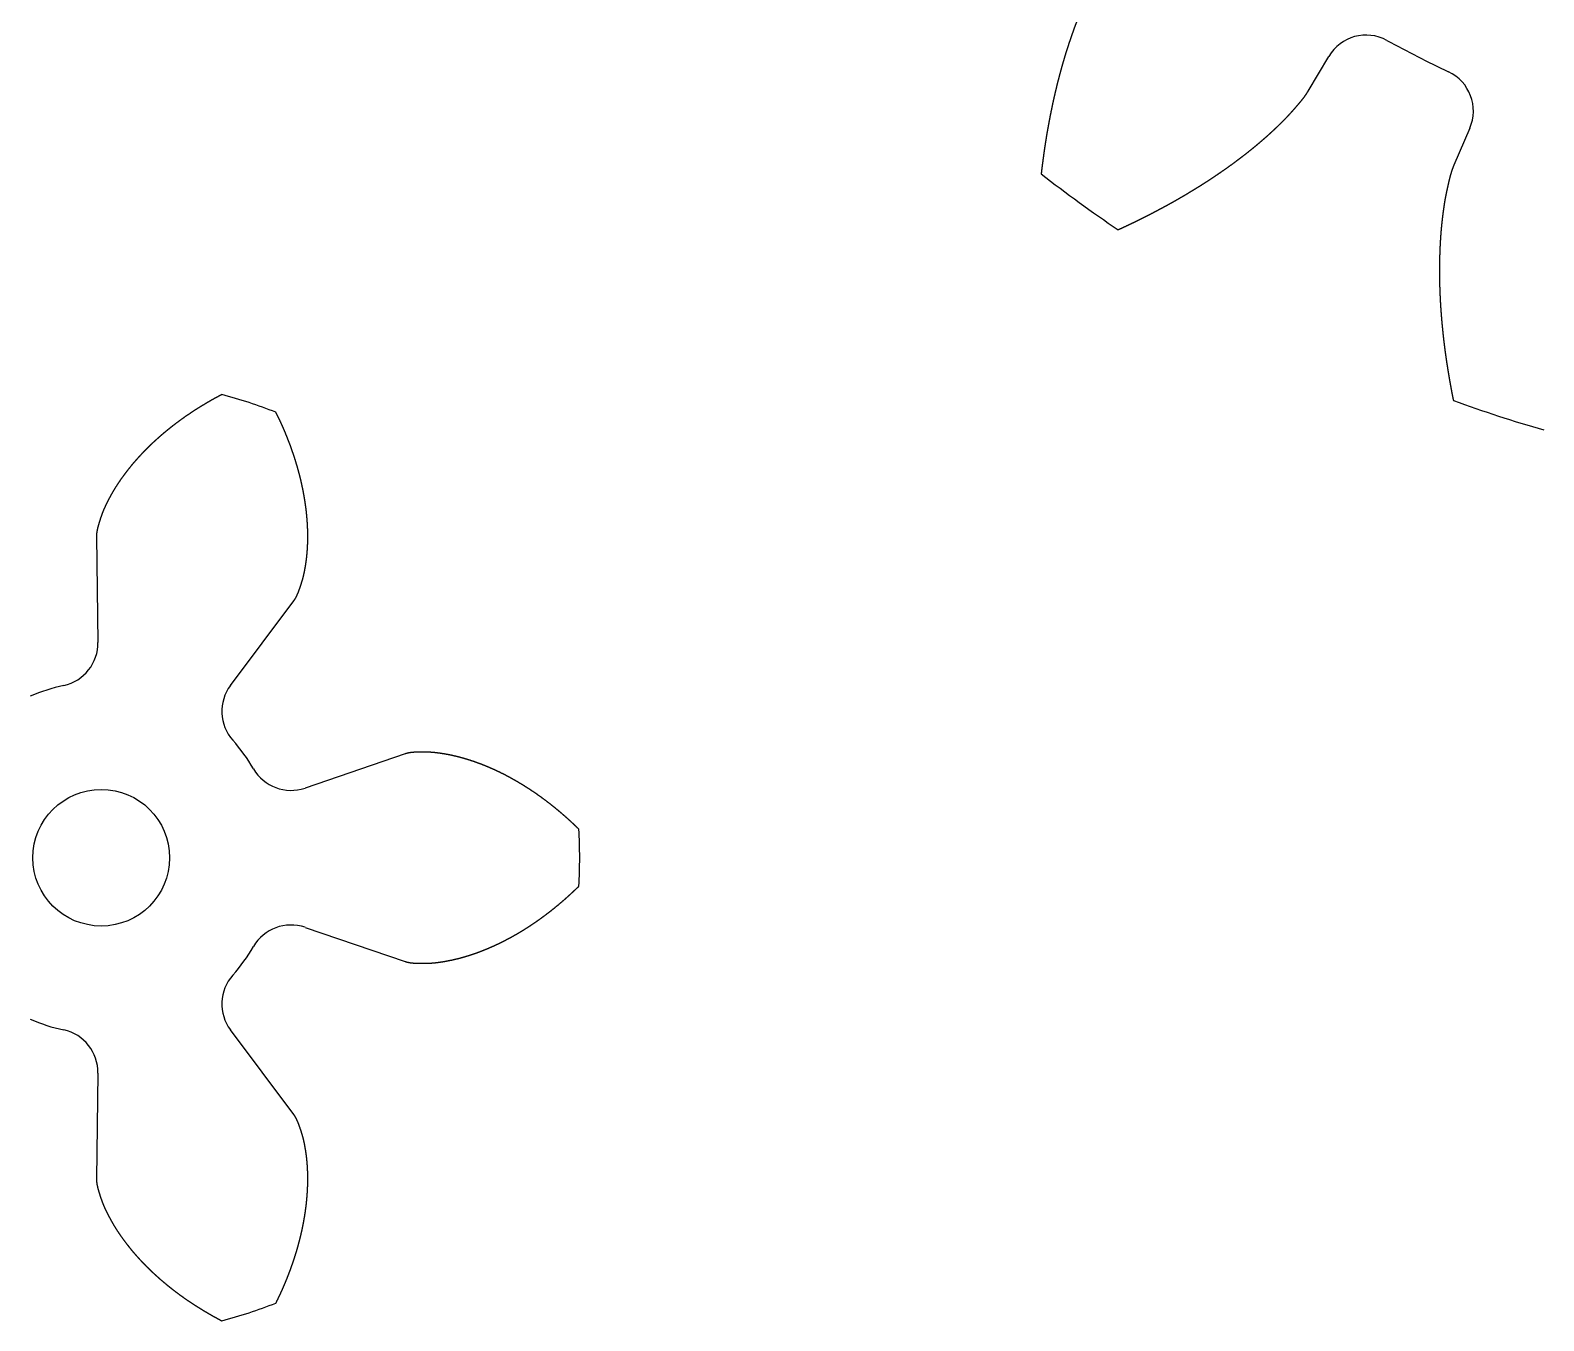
# Model space of a CAD drawing. Header units: millimetres. Extents: x -39 to 169, y -29 to 169.
# Drawn here: x 43.6 to 99, y 28.7 to 75.9 of the extents above; entities that cross this region are included whole.
import ezdxf

# ---------------------------------------------------------------- set-up
doc = ezdxf.new("R2010")
doc.units = ezdxf.units.MM
doc.header["$MEASUREMENT"] = 0

msp = doc.modelspace()

# ---------------------------------------------------------------- linework, layer by layer
for p, q in [((90.364, 73.708), (91.117, 74.978)), ((96.273, 72.351), (95.688, 70.995)), ((46.042, 57.413), (46.097, 53.544)), ((50.943, 51.969), (53.262, 55.067)), ((57.333, 49.464), (53.67, 48.216)), ((53.67, 43.12), (57.333, 41.872)), ((53.262, 36.269), (50.943, 39.366)), ((46.097, 37.792), (46.042, 33.923))]:
    msp.add_line(p, q)
msp.add_circle((46.217, 45.668), 2.5)
for centre, radius, start, end in [((92.482, 74.168), 1.588, 61.3524, 149.3365), ((114.314, 114.131), 43.949, 241.3524, 244.6476), ((94.815, 72.98), 1.588, -23.3365, 64.6476), ((114.314, 114.131), 55, 232.1903, 235.8097), ((46.217, 45.668), 17.5, 68.5827, 75.4173), ((114.314, 114.131), 55, 250.1903, 253.8097), ((44.51, 53.521), 1.588, -77.7372, 0.8209), ((46.217, 45.668), 6.449, 102.2628, 113.7372), ((52.214, 51.018), 1.588, 143.1791, 221.7372), ((46.217, 45.668), 6.449, 30.2628, 41.7372), ((53.158, 49.718), 1.587, 210.2628, 288.8209), ((46.217, 45.668), 17.5, -3.4173, 3.4173), ((53.158, 41.618), 1.588, 71.1791, 149.7372), ((46.217, 45.668), 6.449, 318.2628, 329.7372), ((52.214, 40.318), 1.587, 138.2628, 216.8209), ((46.217, 45.668), 6.449, 246.2628, 257.7372), ((44.51, 37.815), 1.587, -0.8209, 77.7372), ((46.217, 45.668), 17.5, 284.5827, 291.4173)]:
    msp.add_arc(centre, radius, start, end)
for points in [[(83.27, 78.862), (83.255, 78.844), (83.224, 78.808), (83.179, 78.753), (83.122, 78.677), (83.055, 78.579), (82.99, 78.479), (82.928, 78.378), (82.866, 78.276), (82.805, 78.173), (82.744, 78.07), (82.685, 77.966), (82.626, 77.862), (82.569, 77.756), (82.514, 77.649), (82.459, 77.542), (82.406, 77.433), (82.354, 77.324), (82.302, 77.215), (82.252, 77.105), (82.202, 76.994), (82.153, 76.883), (82.104, 76.771), (82.057, 76.659), (82.011, 76.546), (81.965, 76.433), (81.92, 76.319), (81.876, 76.204), (81.833, 76.089), (81.791, 75.974), (81.749, 75.858), (81.708, 75.742), (81.668, 75.625), (81.628, 75.508), (81.589, 75.391), (81.551, 75.273), (81.514, 75.154), (81.477, 75.036), (81.441, 74.917), (81.406, 74.797), (81.371, 74.677), (81.337, 74.557), (81.304, 74.436), (81.271, 74.315), (81.239, 74.194), (81.208, 74.073), (81.177, 73.951), (81.147, 73.828), (81.118, 73.706), (81.089, 73.583), (81.061, 73.46), (81.034, 73.336), (81.007, 73.212), (80.981, 73.088), (80.955, 72.964), (80.93, 72.839), (80.906, 72.714), (80.882, 72.588), (80.859, 72.463), (80.836, 72.337), (80.814, 72.211), (80.793, 72.085), (80.772, 71.958), (80.752, 71.831), (80.732, 71.704), (80.713, 71.576), (80.695, 71.449), (80.677, 71.321), (80.66, 71.193), (80.643, 71.064), (80.627, 70.936), (80.614, 70.833), (80.605, 70.755), (80.599, 70.704), (80.596, 70.678)], [(83.407, 68.636), (83.43, 68.647), (83.478, 68.668), (83.548, 68.701), (83.643, 68.745), (83.76, 68.8), (83.877, 68.855), (83.993, 68.911), (84.11, 68.968), (84.225, 69.025), (84.341, 69.082), (84.455, 69.14), (84.57, 69.199), (84.684, 69.257), (84.797, 69.317), (84.911, 69.377), (85.023, 69.437), (85.136, 69.498), (85.247, 69.559), (85.359, 69.621), (85.47, 69.683), (85.58, 69.746), (85.69, 69.81), (85.8, 69.873), (85.909, 69.938), (86.017, 70.003), (86.125, 70.068), (86.233, 70.134), (86.34, 70.2), (86.446, 70.267), (86.552, 70.334), (86.658, 70.402), (86.763, 70.47), (86.867, 70.539), (86.971, 70.609), (87.074, 70.679), (87.177, 70.749), (87.279, 70.82), (87.381, 70.892), (87.482, 70.964), (87.582, 71.037), (87.682, 71.11), (87.781, 71.184), (87.879, 71.258), (87.977, 71.333), (88.075, 71.408), (88.171, 71.484), (88.267, 71.561), (88.362, 71.638), (88.457, 71.716), (88.551, 71.794), (88.644, 71.873), (88.736, 71.953), (88.827, 72.033), (88.918, 72.114), (89.007, 72.196), (89.096, 72.278), (89.185, 72.361), (89.272, 72.445), (89.359, 72.529), (89.444, 72.614), (89.529, 72.699), (89.612, 72.786), (89.693, 72.874), (89.773, 72.963), (89.853, 73.052), (89.931, 73.142), (90.009, 73.233), (90.086, 73.324), (90.162, 73.416), (90.234, 73.51), (90.288, 73.588), (90.327, 73.647), (90.352, 73.688), (90.364, 73.708)], [(95.688, 70.995), (95.679, 70.973), (95.661, 70.93), (95.635, 70.863), (95.605, 70.774), (95.571, 70.66), (95.54, 70.545), (95.512, 70.429), (95.485, 70.313), (95.458, 70.196), (95.433, 70.079), (95.408, 69.962), (95.385, 69.845), (95.363, 69.727), (95.343, 69.608), (95.325, 69.489), (95.308, 69.369), (95.292, 69.249), (95.277, 69.129), (95.262, 69.009), (95.249, 68.888), (95.237, 68.768), (95.225, 68.646), (95.215, 68.525), (95.206, 68.403), (95.198, 68.281), (95.19, 68.159), (95.184, 68.037), (95.178, 67.914), (95.174, 67.791), (95.17, 67.668), (95.167, 67.545), (95.164, 67.422), (95.163, 67.298), (95.162, 67.174), (95.162, 67.05), (95.164, 66.926), (95.165, 66.802), (95.168, 66.678), (95.171, 66.553), (95.175, 66.428), (95.18, 66.304), (95.186, 66.179), (95.192, 66.054), (95.199, 65.928), (95.207, 65.803), (95.216, 65.678), (95.225, 65.552), (95.235, 65.426), (95.245, 65.3), (95.257, 65.175), (95.269, 65.049), (95.282, 64.923), (95.295, 64.796), (95.309, 64.67), (95.324, 64.544), (95.339, 64.417), (95.355, 64.291), (95.372, 64.164), (95.389, 64.037), (95.408, 63.911), (95.426, 63.784), (95.446, 63.657), (95.466, 63.53), (95.486, 63.403), (95.508, 63.276), (95.529, 63.149), (95.552, 63.022), (95.575, 62.895), (95.599, 62.767), (95.623, 62.64), (95.643, 62.538), (95.659, 62.462), (95.669, 62.411), (95.674, 62.385)], [(50.623, 62.604), (50.603, 62.594), (50.562, 62.572), (50.502, 62.54), (50.422, 62.497), (50.323, 62.443), (50.224, 62.387), (50.126, 62.331), (50.03, 62.274), (49.933, 62.217), (49.838, 62.158), (49.743, 62.099), (49.65, 62.04), (49.557, 61.979), (49.465, 61.918), (49.373, 61.856), (49.283, 61.794), (49.193, 61.731), (49.105, 61.667), (49.017, 61.602), (48.93, 61.537), (48.844, 61.471), (48.759, 61.405), (48.675, 61.338), (48.592, 61.27), (48.51, 61.202), (48.428, 61.133), (48.348, 61.063), (48.269, 60.993), (48.19, 60.922), (48.113, 60.851), (48.036, 60.779), (47.961, 60.706), (47.887, 60.633), (47.814, 60.559), (47.742, 60.485), (47.671, 60.41), (47.601, 60.334), (47.532, 60.258), (47.464, 60.182), (47.397, 60.105), (47.332, 60.027), (47.268, 59.949), (47.205, 59.871), (47.143, 59.792), (47.082, 59.712), (47.023, 59.632), (46.965, 59.552), (46.908, 59.471), (46.852, 59.389), (46.798, 59.307), (46.745, 59.225), (46.694, 59.142), (46.644, 59.059), (46.596, 58.976), (46.549, 58.892), (46.504, 58.807), (46.459, 58.723), (46.417, 58.637), (46.375, 58.552), (46.336, 58.466), (46.299, 58.38), (46.263, 58.294), (46.231, 58.207), (46.2, 58.119), (46.172, 58.032), (46.144, 57.944), (46.118, 57.856), (46.093, 57.768), (46.071, 57.68), (46.054, 57.592), (46.045, 57.521), (46.042, 57.467), (46.041, 57.431), (46.042, 57.413)], [(53.262, 55.067), (53.273, 55.081), (53.293, 55.111), (53.323, 55.156), (53.357, 55.219), (53.395, 55.301), (53.429, 55.385), (53.461, 55.471), (53.491, 55.557), (53.52, 55.644), (53.549, 55.732), (53.575, 55.82), (53.6, 55.91), (53.623, 56), (53.643, 56.092), (53.661, 56.185), (53.678, 56.278), (53.694, 56.372), (53.708, 56.466), (53.721, 56.561), (53.732, 56.657), (53.742, 56.753), (53.751, 56.85), (53.758, 56.947), (53.763, 57.044), (53.768, 57.142), (53.77, 57.241), (53.772, 57.34), (53.772, 57.439), (53.771, 57.539), (53.769, 57.639), (53.766, 57.739), (53.761, 57.84), (53.755, 57.94), (53.747, 58.042), (53.739, 58.143), (53.729, 58.245), (53.718, 58.347), (53.706, 58.449), (53.692, 58.551), (53.677, 58.654), (53.662, 58.756), (53.645, 58.859), (53.626, 58.962), (53.607, 59.065), (53.586, 59.169), (53.565, 59.272), (53.542, 59.376), (53.518, 59.479), (53.492, 59.583), (53.466, 59.686), (53.438, 59.79), (53.41, 59.894), (53.38, 59.998), (53.349, 60.101), (53.317, 60.205), (53.284, 60.309), (53.25, 60.413), (53.215, 60.516), (53.178, 60.62), (53.141, 60.724), (53.102, 60.827), (53.062, 60.931), (53.022, 61.034), (52.98, 61.137), (52.937, 61.241), (52.893, 61.344), (52.848, 61.447), (52.802, 61.55), (52.755, 61.652), (52.707, 61.755), (52.667, 61.837), (52.637, 61.898), (52.617, 61.939), (52.607, 61.959)], [(63.686, 46.711), (63.669, 46.727), (63.637, 46.759), (63.588, 46.806), (63.522, 46.869), (63.439, 46.947), (63.356, 47.023), (63.272, 47.099), (63.188, 47.173), (63.104, 47.247), (63.019, 47.32), (62.934, 47.391), (62.848, 47.462), (62.762, 47.532), (62.675, 47.601), (62.588, 47.668), (62.501, 47.735), (62.413, 47.801), (62.325, 47.865), (62.237, 47.929), (62.148, 47.991), (62.059, 48.053), (61.969, 48.113), (61.879, 48.172), (61.789, 48.23), (61.699, 48.288), (61.608, 48.344), (61.517, 48.398), (61.426, 48.452), (61.334, 48.505), (61.242, 48.556), (61.15, 48.607), (61.058, 48.656), (60.965, 48.704), (60.873, 48.751), (60.78, 48.796), (60.686, 48.841), (60.593, 48.884), (60.499, 48.926), (60.406, 48.967), (60.312, 49.006), (60.218, 49.045), (60.124, 49.082), (60.03, 49.117), (59.935, 49.152), (59.841, 49.185), (59.747, 49.216), (59.652, 49.247), (59.558, 49.276), (59.463, 49.303), (59.368, 49.33), (59.274, 49.354), (59.179, 49.378), (59.085, 49.399), (58.99, 49.42), (58.896, 49.438), (58.802, 49.455), (58.707, 49.471), (58.613, 49.486), (58.519, 49.498), (58.426, 49.509), (58.332, 49.518), (58.239, 49.525), (58.146, 49.529), (58.054, 49.531), (57.962, 49.531), (57.87, 49.53), (57.778, 49.528), (57.687, 49.525), (57.596, 49.518), (57.507, 49.508), (57.436, 49.494), (57.384, 49.48), (57.35, 49.47), (57.333, 49.464)], [(57.333, 41.872), (57.35, 41.866), (57.384, 41.855), (57.436, 41.842), (57.507, 41.828), (57.596, 41.818), (57.687, 41.811), (57.778, 41.808), (57.87, 41.806), (57.962, 41.804), (58.054, 41.805), (58.146, 41.807), (58.239, 41.811), (58.332, 41.817), (58.426, 41.826), (58.519, 41.837), (58.613, 41.85), (58.707, 41.865), (58.802, 41.88), (58.896, 41.898), (58.99, 41.916), (59.085, 41.936), (59.179, 41.958), (59.274, 41.981), (59.368, 42.006), (59.463, 42.032), (59.558, 42.06), (59.652, 42.089), (59.747, 42.12), (59.841, 42.151), (59.935, 42.184), (60.03, 42.219), (60.124, 42.254), (60.218, 42.291), (60.312, 42.33), (60.406, 42.369), (60.499, 42.41), (60.593, 42.452), (60.686, 42.495), (60.78, 42.54), (60.873, 42.585), (60.965, 42.632), (61.058, 42.68), (61.15, 42.729), (61.242, 42.78), (61.334, 42.831), (61.426, 42.884), (61.517, 42.937), (61.608, 42.992), (61.699, 43.048), (61.789, 43.105), (61.879, 43.164), (61.969, 43.223), (62.059, 43.283), (62.148, 43.345), (62.237, 43.407), (62.325, 43.471), (62.413, 43.535), (62.501, 43.601), (62.588, 43.668), (62.675, 43.735), (62.762, 43.804), (62.848, 43.874), (62.934, 43.944), (63.019, 44.016), (63.104, 44.089), (63.188, 44.162), (63.272, 44.237), (63.356, 44.313), (63.439, 44.389), (63.522, 44.467), (63.588, 44.529), (63.637, 44.577), (63.669, 44.609), (63.686, 44.625)], [(52.607, 29.376), (52.617, 29.397), (52.637, 29.438), (52.667, 29.499), (52.707, 29.581), (52.755, 29.684), (52.802, 29.786), (52.848, 29.889), (52.893, 29.992), (52.937, 30.095), (52.98, 30.198), (53.022, 30.302), (53.062, 30.405), (53.102, 30.509), (53.141, 30.612), (53.178, 30.716), (53.215, 30.819), (53.25, 30.923), (53.284, 31.027), (53.317, 31.131), (53.349, 31.234), (53.38, 31.338), (53.41, 31.442), (53.438, 31.546), (53.466, 31.649), (53.492, 31.753), (53.518, 31.857), (53.542, 31.96), (53.565, 32.064), (53.586, 32.167), (53.607, 32.27), (53.626, 32.374), (53.645, 32.477), (53.662, 32.579), (53.677, 32.682), (53.692, 32.785), (53.706, 32.887), (53.718, 32.989), (53.729, 33.091), (53.739, 33.193), (53.747, 33.294), (53.755, 33.395), (53.761, 33.496), (53.766, 33.597), (53.769, 33.697), (53.771, 33.797), (53.772, 33.897), (53.772, 33.996), (53.77, 34.095), (53.768, 34.193), (53.763, 34.292), (53.758, 34.389), (53.751, 34.486), (53.742, 34.583), (53.732, 34.679), (53.721, 34.774), (53.708, 34.869), (53.694, 34.964), (53.678, 35.058), (53.661, 35.151), (53.643, 35.244), (53.623, 35.335), (53.6, 35.426), (53.575, 35.516), (53.549, 35.604), (53.52, 35.692), (53.491, 35.779), (53.461, 35.865), (53.429, 35.951), (53.395, 36.035), (53.357, 36.117), (53.323, 36.18), (53.293, 36.225), (53.273, 36.255), (53.262, 36.269)], [(46.042, 33.923), (46.041, 33.905), (46.042, 33.869), (46.045, 33.815), (46.054, 33.744), (46.071, 33.656), (46.093, 33.567), (46.118, 33.479), (46.144, 33.392), (46.172, 33.304), (46.2, 33.216), (46.231, 33.129), (46.263, 33.042), (46.299, 32.956), (46.336, 32.87), (46.375, 32.784), (46.417, 32.698), (46.459, 32.613), (46.504, 32.529), (46.549, 32.444), (46.596, 32.36), (46.644, 32.277), (46.694, 32.194), (46.745, 32.111), (46.798, 32.028), (46.852, 31.947), (46.908, 31.865), (46.965, 31.784), (47.023, 31.704), (47.082, 31.624), (47.143, 31.544), (47.205, 31.465), (47.268, 31.387), (47.332, 31.308), (47.397, 31.231), (47.464, 31.154), (47.532, 31.077), (47.601, 31.001), (47.671, 30.926), (47.742, 30.851), (47.814, 30.777), (47.887, 30.703), (47.961, 30.63), (48.036, 30.557), (48.113, 30.485), (48.19, 30.414), (48.269, 30.343), (48.348, 30.273), (48.428, 30.203), (48.51, 30.134), (48.592, 30.066), (48.675, 29.998), (48.759, 29.931), (48.844, 29.864), (48.93, 29.799), (49.017, 29.733), (49.105, 29.669), (49.193, 29.605), (49.283, 29.542), (49.373, 29.48), (49.465, 29.418), (49.557, 29.357), (49.65, 29.296), (49.743, 29.237), (49.838, 29.177), (49.933, 29.119), (50.03, 29.062), (50.126, 29.005), (50.224, 28.949), (50.323, 28.893), (50.422, 28.839), (50.502, 28.795), (50.562, 28.763), (50.603, 28.742), (50.623, 28.732)]]:
    msp.add_open_spline(points, degree=5)

doc.saveas('drawing.dxf')
